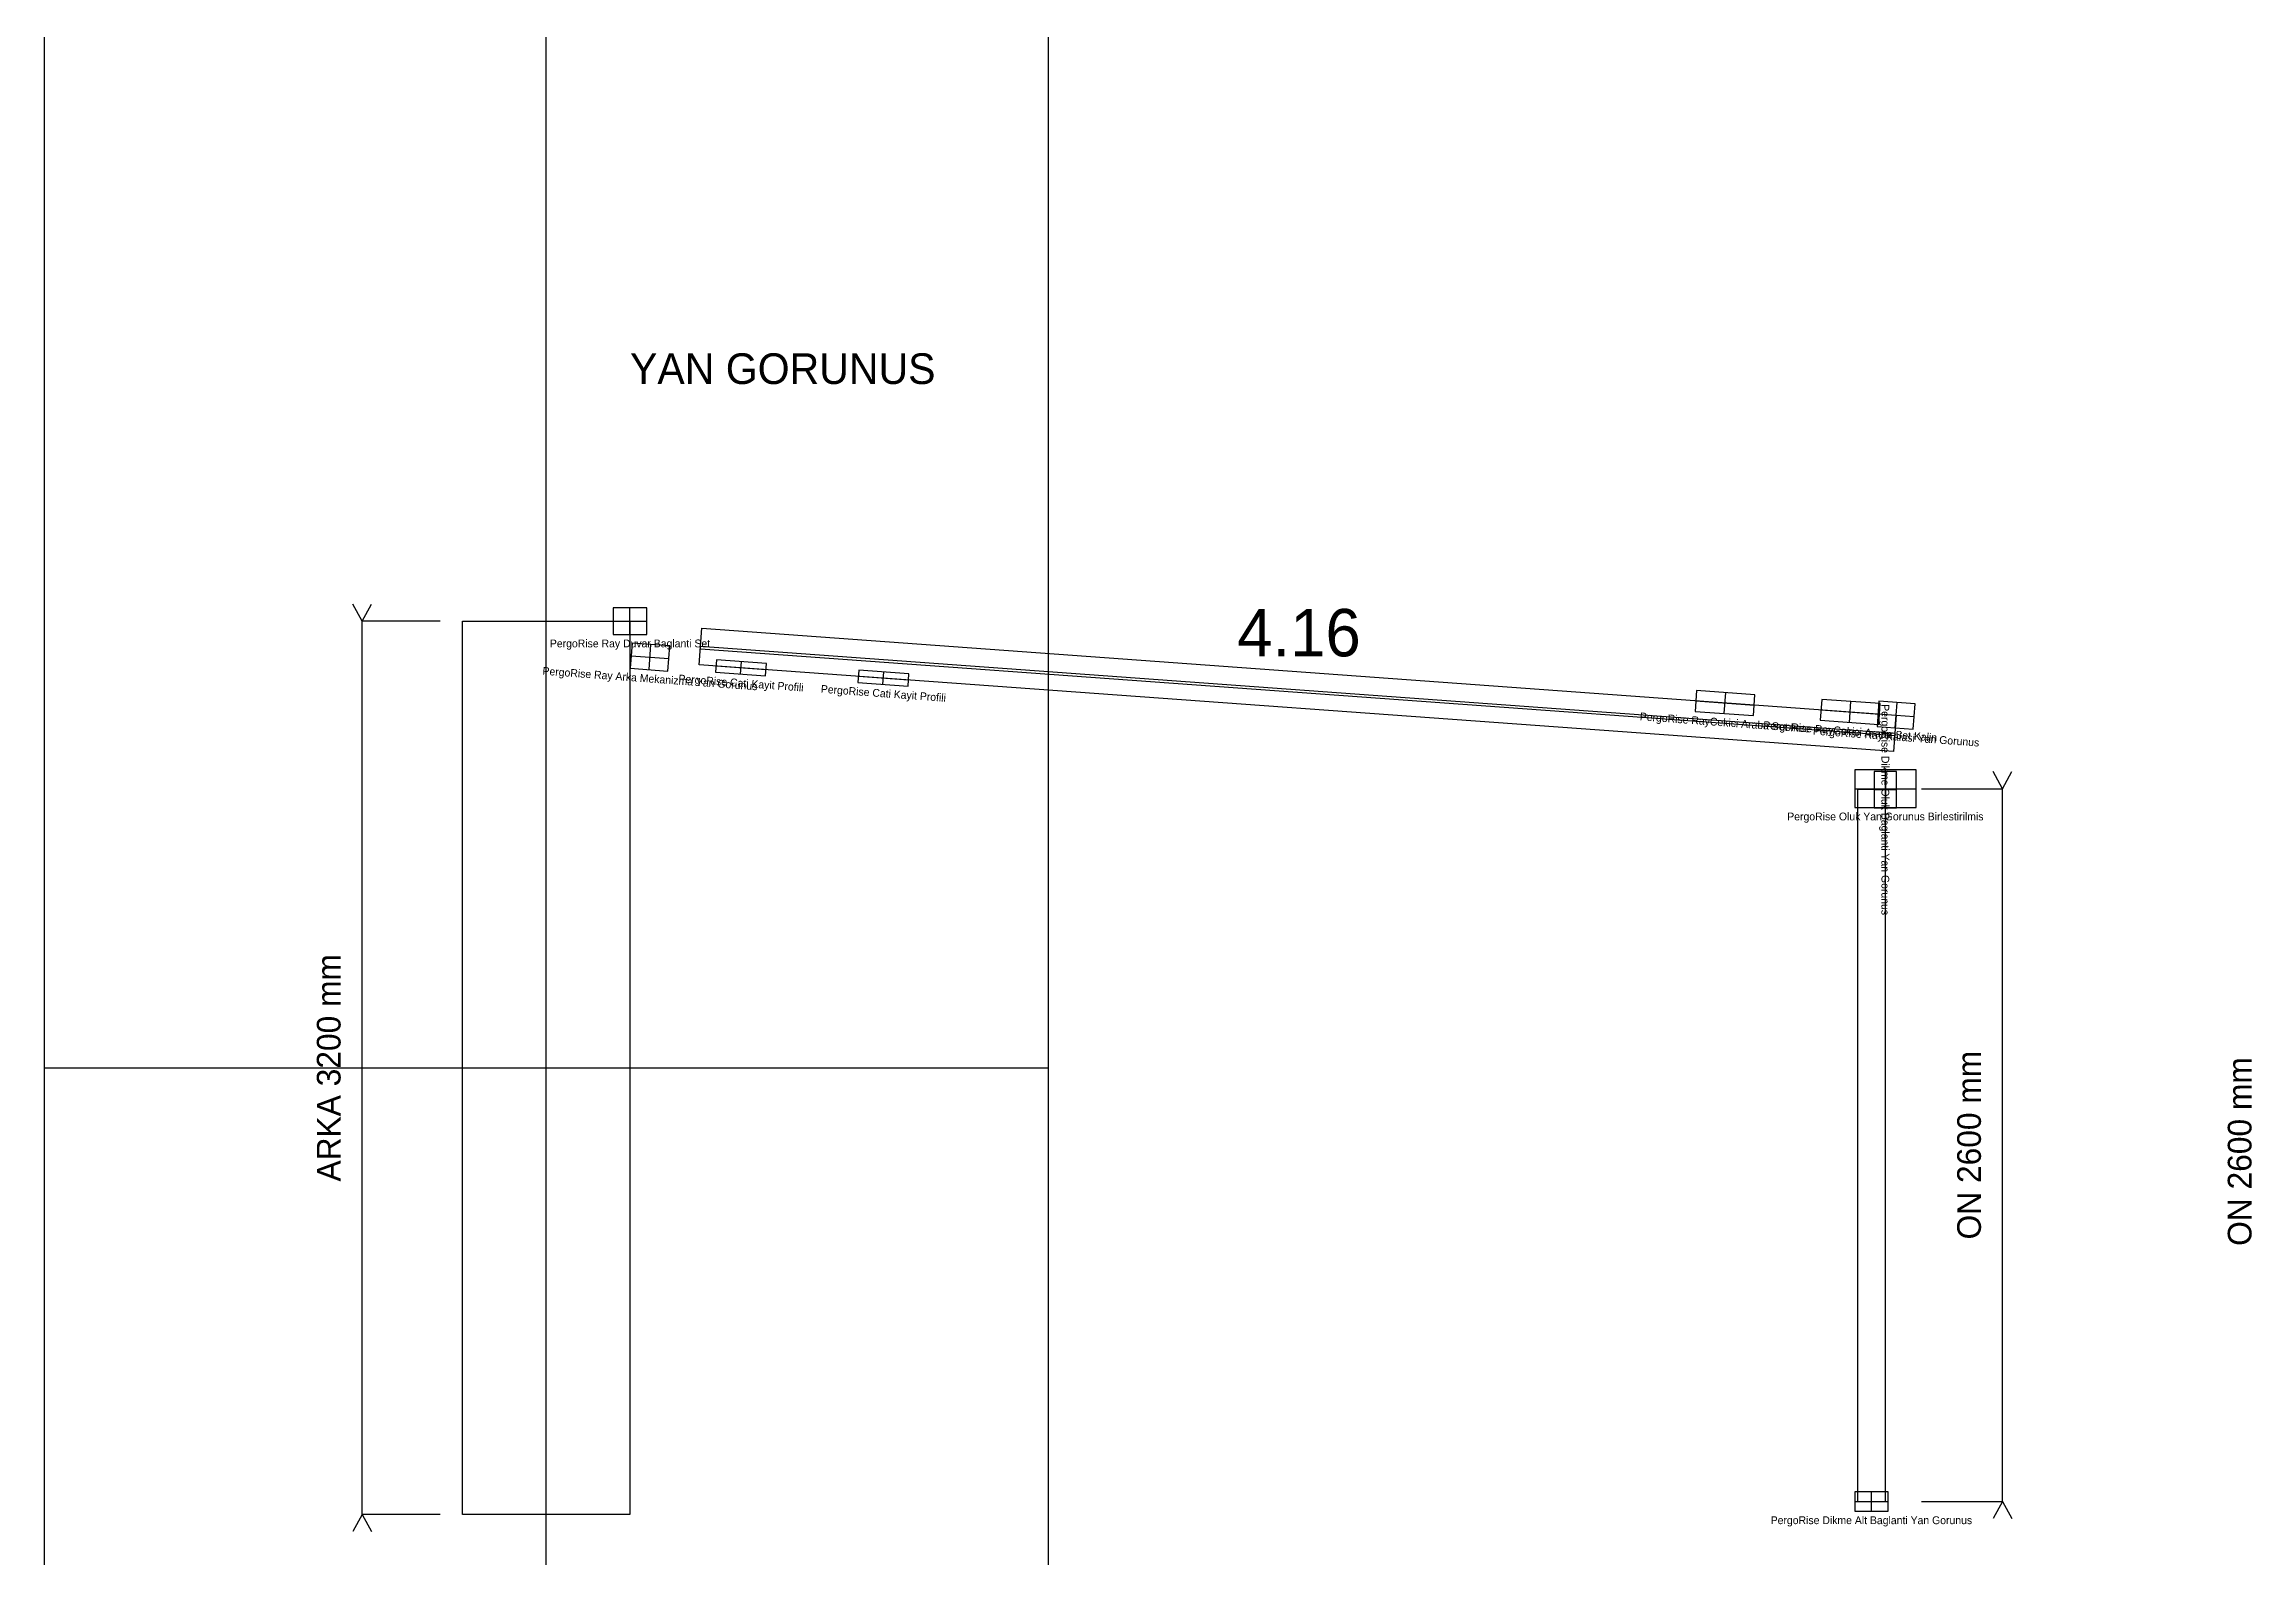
# Model space of a CAD drawing. Extents: x -77466 to 82054, y -57846 to 44600.
# Drawn here: x -8050 to -136, y -8356 to -2932 of the extents above; entities that cross this region are included whole.
import ezdxf
from ezdxf.enums import TextEntityAlignment as Align

# ---------------------------------------------------------------- set-up
doc = ezdxf.new("R2010")
doc.units = 0
for name, color, linetype in [('BLOCKREF', 8, 'CONTINUOUS'), ('DIM', 1, 'CONTINUOUS'), ('FABRIC', 42, 'CONTINUOUS'), ('POST', 6, 'CONTINUOUS'), ('RAY', 5, 'CONTINUOUS'), ('TEXT', 7, 'CONTINUOUS'), ('TITLE', 7, 'CONTINUOUS'), ('WALL', 8, 'CONTINUOUS')]:
    doc.layers.add(name, color=color, linetype=linetype)

msp = doc.modelspace()

# ---------------------------------------------------------------- linework, layer by layer
at = {"layer": 'BLOCKREF', "color": 8}
for p, q in [((-6250, -57800), (-6250, 44600)), ((-5950, -5047.5), (-5950, -4952.5)), ((-6010, -5000), (-5890, -5000)), ((-5945.6806, -5123.6153), (-5811.036, -5133.4045)), ((-5881.6214, -5173.3914), (-5875.0952, -5083.6283)), ((-2129.526, -5285.6523), (-1920.0788, -5300.88)), ((-2027.5216, -5330.6675), (-2022.0831, -5255.8649)), ((-1578.641, -5362.4006), (-1573.2025, -5287.5981)), ((-1414.5829, -5381.3468), (-1408.0568, -5291.5838)), ((-1680.6453, -5317.3855), (-1471.1982, -5332.6132)), ((-1476.1487, -5331.752), (-1346.491, -5341.1786)), ((-1450, -5667.5), (-1450, -5532.5)), ((-1450, -5538), (-1450, -5668)), ((-1560, -5600), (-1340, -5600)), ((-1490, -5603), (-1410, -5603)), ((-8050, -6600), (-4450, -6600)), ((-1500, -8189), (-1500, -8119)), ((-1560, -8154), (-1440, -8154))]:
    msp.add_line(p, q, dxfattribs=at)
for points in [[(-8050, -57800), (-4450, -57800), (-4450, 44600), (-8050, 44600)], [(-6010, -5047.5), (-5890, -5047.5), (-5890, -4952.5), (-6010, -4952.5)], [(-5948.9437, -5168.4968), (-5814.2991, -5178.286), (-5807.7729, -5088.523), (-5942.4175, -5078.7337)], [(-2132.2452, -5323.0536), (-1922.798, -5338.2813), (-1917.3596, -5263.4788), (-2126.8067, -5248.2511)], [(-1683.3646, -5354.7868), (-1473.9174, -5370.0145), (-1468.4789, -5295.2119), (-1677.9261, -5279.9842)], [(-1479.4118, -5376.6335), (-1349.7541, -5386.0602), (-1343.2279, -5296.2971), (-1472.8857, -5286.8704)], [(-1560, -5667.5), (-1340, -5667.5), (-1340, -5532.5), (-1560, -5532.5)], [(-1490, -5538), (-1490, -5668), (-1410, -5668), (-1410, -5538)], [(-1560, -8189), (-1440, -8189), (-1440, -8119), (-1560, -8119)]]:
    msp.add_lwpolyline(points, close=True, dxfattribs=at)
at = {"layer": 'DIM', "color": 1}
for p, q in [((-6910, -5000), (-6943.7228, -4938.6585)), ((-6910, -5000), (-6876.2772, -4938.6585)), ((-6630, -5000), (-6910, -5000)), ((-6910, -8200), (-6910, -5000)), ((-1030, -5600), (-1063.7228, -5538.6585)), ((-1030, -5600), (-996.2772, -5538.6585)), ((-1320, -5600), (-1030, -5600)), ((-1030, -8154), (-1030, -5600)), ((-6910, -8200), (-6943.7228, -8261.3415)), ((-6630, -8200), (-6910, -8200)), ((-6910, -8200), (-6876.2772, -8261.3415)), ((-1320, -8154), (-1030, -8154)), ((-1030, -8154), (-1063.7228, -8215.3415)), ((-1030, -8154), (-996.2772, -8215.3415))]:
    msp.add_line(p, q, dxfattribs=at)
at = {"layer": 'FABRIC', "color": 42}
for p, q in [((-5641.6782, -5160.2459), (-5462.1521, -5173.2982)), ((-5553.5467, -5189.2128), (-5550.2836, -5144.3313)), ((-5131.3436, -5197.3494), (-4951.8174, -5210.4017)), ((-5043.2121, -5226.3163), (-5039.949, -5181.4348))]:
    msp.add_line(p, q, dxfattribs=at)
for points in [[(-5643.3097, -5182.6867), (-5463.7836, -5195.739), (-5460.5205, -5150.8575), (-5640.0467, -5137.8051)], [(-5132.9751, -5219.7902), (-4953.449, -5232.8425), (-4950.1859, -5187.961), (-5129.712, -5174.9086)]]:
    msp.add_lwpolyline(points, close=True, dxfattribs=at)
at = {"layer": 'POST', "color": 6}
msp.add_lwpolyline([(-1450, -5603), (-1550, -5603), (-1550, -8154), (-1450, -8154)], close=True, dxfattribs=at)
at = {"layer": 'RAY', "color": 5}
for points in [[(-5692.0211, -5025.24), (-1411.3199, -5336.4653), (-1420.819, -5467.1204), (-5701.5203, -5155.8951)], [(-5696.7126, -5089.7697), (-1416.0114, -5400.995), (-1416.7366, -5410.9687), (-5697.4378, -5099.7433)]]:
    msp.add_lwpolyline(points, close=True, dxfattribs=at)
at = {"layer": 'WALL', "color": 8}
msp.add_lwpolyline([(-5950, -8200), (-6550, -8200), (-6550, -5000), (-5950, -5000)], close=True, dxfattribs=at)

# ---------------------------------------------------------------- texts
at = {"layer": 'BLOCKREF', "color": 8}
for s, p in [('PergoRise Ray Duvar Baglanti Set', (-5950, -5079.5)), ('PergoRise Oluk Yan Gorunus Birlestirilmis', (-1450, -5699.5)), ('PergoRise Dikme Alt Baglanti Yan Gorunus', (-1500, -8221))]:
    msp.add_text(s, height=28, dxfattribs=at).set_placement(p, align=Align.MIDDLE_CENTER)
for s, rotation, p in [('PergoRise Ray Arka Mekanizma Yan Gorunus', 355.8417, (-5878.3583, -5205.5099)), ('PergoRise Dikme Oluk Baglanti Yan Gorunus', 270, (-1450, -5675)), ('PergoRise RayCekici Araba Set Ince', 355.8417, (-2024.8024, -5362.7662)), ('PergoRise RayCekici Araba Set Kalin', 355.8417, (-1575.9217, -5394.4994)), ('PergoRise Ray Kafasi Yan Gorunus', 355.8417, (-1411.3199, -5413.4653))]:
    msp.add_text(s, height=28, rotation=rotation, dxfattribs=at).set_placement(p, align=Align.MIDDLE_CENTER)
at = {"layer": 'DIM', "color": 1}
for s, p in [('ARKA 3200 mm', (-7030, -6600)), ('ON 2600 mm', (-1150, -6877)), ('ON 2600 mm', (-180, -6900))]:
    msp.add_text(s, height=85, rotation=90, dxfattribs=at).set_placement(p, align=Align.MIDDLE_CENTER)
at = {"layer": 'FABRIC', "color": 42}
for p in [(-5551.9151, -5221.2721), (-5041.5805, -5258.3756)]:
    msp.add_text('PergoRise Cati Kayit Profili', height=28, rotation=355.8417, dxfattribs=at).set_placement(p, align=Align.MIDDLE_CENTER)
at = {"layer": 'TEXT', "color": 7}
msp.add_text('4.16', height=170, dxfattribs=at).set_placement((-3551.6705, -5040.8526), align=Align.MIDDLE_CENTER)
at = {"layer": 'TITLE', "color": 7}
msp.add_text('YAN GORUNUS', height=110, dxfattribs=at).set_placement((-5950, -4150))

doc.saveas('drawing.dxf')
